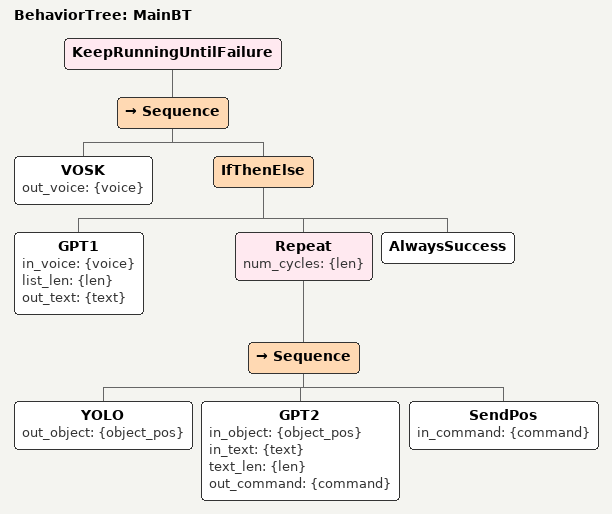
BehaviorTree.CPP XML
<?xml version="1.0" encoding="UTF-8"?>
<root BTCPP_format="4">
  <BehaviorTree ID="MainBT">
    <KeepRunningUntilFailure>
      <Sequence>
        <VOSK out_voice="{voice}"/>
        <IfThenElse>
          <GPT1 in_voice="{voice}"
                list_len="{len}"
                out_text="{text}"/>
          <Repeat num_cycles="{len}">
            <Sequence>
              <YOLO out_object="{object_pos}"/>
              <GPT2 in_object="{object_pos}"
                    in_text="{text}"
                    text_len="{len}"
                    out_command="{command}"/>
              <SendPos in_command="{command}"/>
            </Sequence>
          </Repeat>
          <AlwaysSuccess/>
        </IfThenElse>
      </Sequence>
    </KeepRunningUntilFailure>
  </BehaviorTree>

</root>
